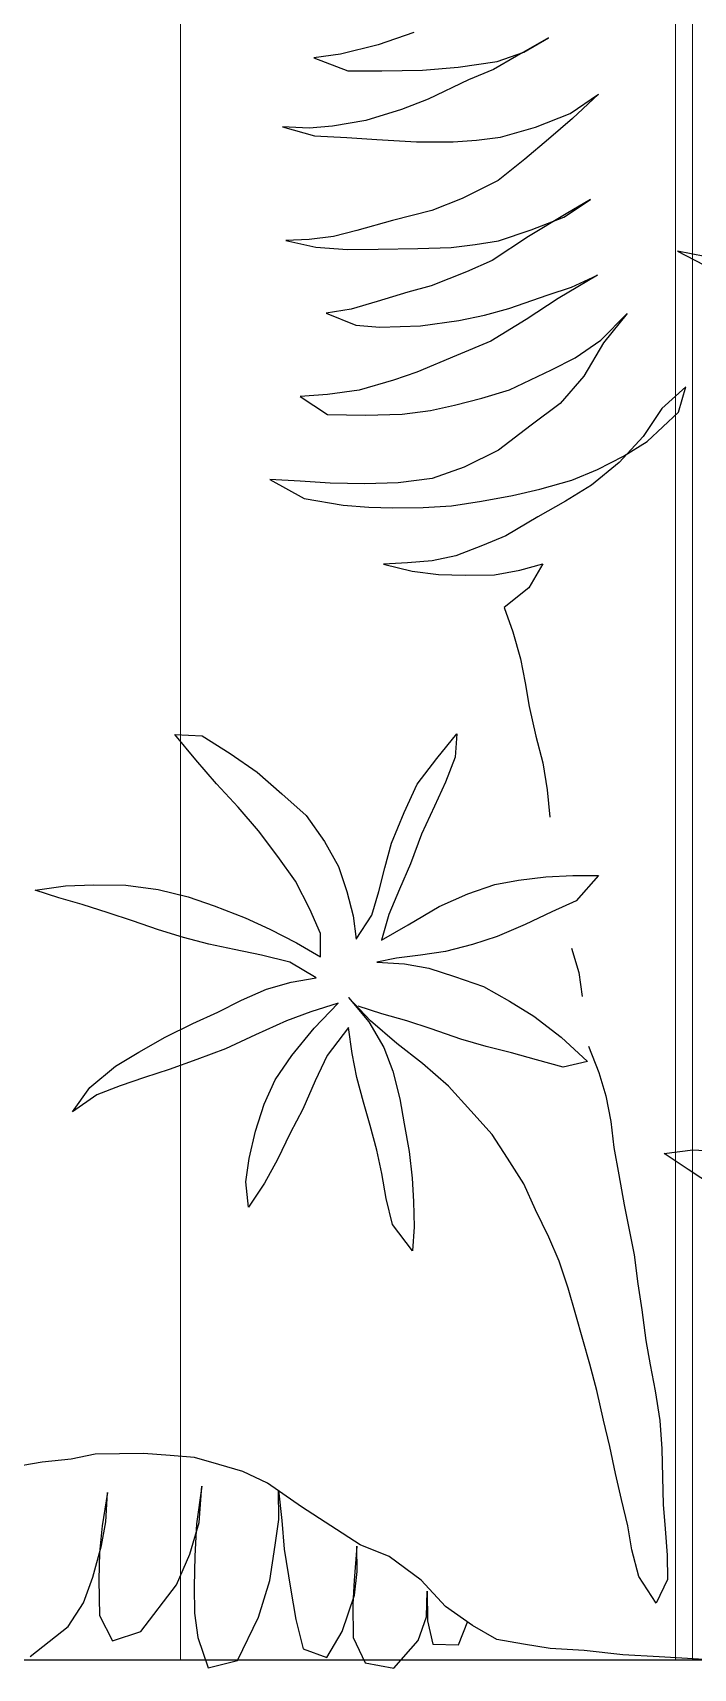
# Model space of a CAD drawing. Header units: metres. Extents: x -58 to 722, y -1100 to 345.
# Drawn here: x 29.1291 to 29.3116, y 109.6993 to 110.1513 of the extents above; entities that cross this region are included whole.
import ezdxf

# ---------------------------------------------------------------- set-up
doc = ezdxf.new("R2010")
doc.units = ezdxf.units.M
doc.header["$MEASUREMENT"] = 0
doc.layers.add('FSR_ARQ_002MURO', color=150, linetype='Continuous', lineweight=30)
doc.layers.add('FSR_ARQ_013VENTANAS', color=4, linetype='Continuous', lineweight=5)
doc.layers.add('FSR_ARQ_005VEGETACION', color=64, linetype='Continuous')
doc.layers.add('FSR_ARQ_29PERFILES ACERO', color=143, linetype='Continuous')

# ---------------------------------------------------------------- blocks, each defined once
blk = doc.blocks.new('arbustos 01')
at = {"layer": 'FSR_ARQ_005VEGETACION', "color": 103}
for p, q in [((189.22044, -31.58422), (189.23133, -31.58796)), ((189.18667, -31.59026), (189.17904, -31.58588)), ((189.17904, -31.58588), (189.18888, -31.59149)), ((189.19484, -31.5931), (189.18667, -31.59026)), ((189.23133, -31.58796), (189.24292, -31.59085)), ((189.18888, -31.59149), (189.19601, -31.59551)), ((189.20679, -31.59481), (189.19484, -31.5931)), ((189.19601, -31.59551), (189.20366, -31.5987)), ((189.21772, -31.59581), (189.20679, -31.59481)), ((189.25111, -31.59199), (189.24063, -31.59595)), ((189.24292, -31.59085), (189.25111, -31.59199)), ((189.20366, -31.5987), (189.21606, -31.60468)), ((189.2302, -31.59598), (189.21772, -31.59581)), ((189.24063, -31.59595), (189.2302, -31.59598)), ((189.1724, -31.60904), (189.16376, -31.60311)), ((189.16376, -31.60311), (189.17169, -31.61057)), ((189.21606, -31.60468), (189.22422, -31.60787)), ((189.17169, -31.61057), (189.17913, -31.617)), ((189.18311, -31.61329), (189.1724, -31.60904)), ((189.22422, -31.60787), (189.23512, -31.61126)), ((189.19384, -31.61634), (189.18311, -31.61329)), ((189.23512, -31.61126), (189.24535, -31.61294)), ((189.24535, -31.61294), (189.25253, -31.61355)), ((189.26074, -31.61315), (189.25096, -31.61592)), ((189.25253, -31.61355), (189.26074, -31.61315)), ((189.17913, -31.617), (189.1864, -31.62308)), ((189.20118, -31.6173), (189.19384, -31.61634)), ((189.20836, -31.61774), (189.20118, -31.6173)), ((189.21964, -31.61772), (189.20836, -31.61774)), ((189.23179, -31.61703), (189.21964, -31.61772)), ((189.24103, -31.61647), (189.23179, -31.61703)), ((189.25096, -31.61592), (189.24103, -31.61647)), ((189.1864, -31.62308), (189.19452, -31.62969)), ((189.19452, -31.62969), (189.20556, -31.63514)), ((189.17436, -31.64087), (189.16623, -31.63546)), ((189.16623, -31.63546), (189.17369, -31.63984)), ((189.20556, -31.63514), (189.21491, -31.63886)), ((189.17369, -31.63984), (189.18522, -31.64683)), ((189.21491, -31.63886), (189.22701, -31.64193)), ((189.18439, -31.64477), (189.17436, -31.64087)), ((189.19444, -31.64816), (189.18439, -31.64477)), ((189.22701, -31.64193), (189.23791, -31.64498)), ((189.23791, -31.64498), (189.24507, -31.64679)), ((189.18522, -31.64683), (189.19641, -31.65417)), ((189.2016, -31.64928), (189.19444, -31.64816)), ((189.20894, -31.65023), (189.2016, -31.64928)), ((189.2192, -31.65054), (189.20894, -31.65023)), ((189.23133, -31.65071), (189.2192, -31.65054)), ((189.24074, -31.65084), (189.23133, -31.65071)), ((189.25049, -31.65011), (189.24074, -31.65084)), ((189.24507, -31.64679), (189.25258, -31.64775)), ((189.25975, -31.64802), (189.25049, -31.65011)), ((189.25258, -31.64775), (189.25975, -31.64802)), ((189.13951, -31.65134), (189.12866, -31.65701)), ((189.13111, -31.65294), (189.13951, -31.65134)), ((189.19641, -31.65417), (189.20422, -31.65769)), ((189.17202, -31.66238), (189.16403, -31.65869)), ((189.16403, -31.65869), (189.17607, -31.66586)), ((189.20422, -31.65769), (189.21511, -31.66194)), ((189.17916, -31.6647), (189.17202, -31.66238)), ((189.17607, -31.66586), (189.1859, -31.67232)), ((189.19125, -31.66897), (189.17916, -31.6647)), ((189.21511, -31.66194), (189.22226, -31.66392)), ((189.22226, -31.66392), (189.23163, -31.66678)), ((189.16307, -31.67868), (189.15498, -31.67053)), ((189.15498, -31.67053), (189.16221, -31.67952)), ((189.19874, -31.67095), (189.19125, -31.66897)), ((189.23163, -31.66678), (189.23963, -31.66912)), ((189.24731, -31.67042), (189.2382, -31.67405)), ((189.23963, -31.66912), (189.24731, -31.67042)), ((189.1859, -31.67232), (189.19675, -31.67896)), ((189.20659, -31.6726), (189.19874, -31.67095)), ((189.21836, -31.6743), (189.20659, -31.6726)), ((189.23084, -31.67464), (189.21836, -31.6743)), ((189.2382, -31.67405), (189.23084, -31.67464)), ((189.16221, -31.67952), (189.16822, -31.68969)), ((189.17087, -31.68408), (189.16307, -31.67868)), ((189.19675, -31.67896), (189.20729, -31.68338)), ((189.17817, -31.68777), (189.17087, -31.68408)), ((189.20729, -31.68338), (189.21954, -31.68851)), ((189.16822, -31.68969), (189.17546, -31.69817)), ((189.19108, -31.69393), (189.17817, -31.68777)), ((189.21954, -31.68851), (189.22668, -31.691)), ((189.13918, -31.70075), (189.13689, -31.69303)), ((189.13689, -31.69303), (189.14432, -31.69962)), ((189.19959, -31.69644), (189.19108, -31.69393)), ((189.22668, -31.691), (189.23724, -31.69405)), ((189.23724, -31.69405), (189.24697, -31.69538)), ((189.25534, -31.696), (189.24689, -31.70153)), ((189.24697, -31.69538), (189.25534, -31.696)), ((189.1488, -31.70977), (189.13918, -31.70075)), ((189.14432, -31.69962), (189.15002, -31.70825)), ((189.17546, -31.69817), (189.18443, -31.70479)), ((189.20794, -31.69861), (189.19959, -31.69644)), ((189.21527, -31.70025), (189.20794, -31.69861)), ((189.22398, -31.70139), (189.21527, -31.70025)), ((189.18443, -31.70479), (189.19442, -31.71244)), ((189.23526, -31.70171), (189.22398, -31.70139)), ((189.24689, -31.70153), (189.23526, -31.70171)), ((189.15609, -31.71432), (189.1488, -31.70977)), ((189.15002, -31.70825), (189.15743, -31.71622)), ((189.16407, -31.71836), (189.15609, -31.71432)), ((189.19442, -31.71244), (189.20495, -31.71772)), ((189.15743, -31.71622), (189.16589, -31.72317)), ((189.17189, -31.72171), (189.16407, -31.71836)), ((189.20495, -31.71772), (189.21482, -31.7211)), ((189.21482, -31.7211), (189.22523, -31.72244)), ((189.16589, -31.72317), (189.17386, -31.72807)), ((189.18177, -31.72441), (189.17189, -31.72171)), ((189.19012, -31.72641), (189.18177, -31.72441)), ((189.22523, -31.72244), (189.23548, -31.72275)), ((189.23548, -31.72275), (189.24609, -31.72255)), ((189.24609, -31.72255), (189.25533, -31.72199)), ((189.26457, -31.72143), (189.25406, -31.72727)), ((189.25533, -31.72199), (189.26457, -31.72143)), ((189.19968, -31.72807), (189.19012, -31.72641)), ((189.20889, -31.72957), (189.19968, -31.72807)), ((189.2176, -31.73003), (189.20889, -31.72957)), ((189.22683, -31.73015), (189.2176, -31.73003)), ((189.23419, -31.72991), (189.22683, -31.73015)), ((189.24206, -31.72933), (189.23419, -31.72991)), ((189.25406, -31.72727), (189.24206, -31.72933))]:
    blk.add_line(p, q, dxfattribs=at)
at = {"layer": 'FSR_ARQ_005VEGETACION', "color": 104}
for p, q in [((189.17386, -31.72807), (189.18234, -31.73297)), ((189.18234, -31.73297), (189.19218, -31.73874)), ((189.19218, -31.73874), (189.19932, -31.74175)), ((189.19932, -31.74175), (189.20748, -31.74494)), ((189.20748, -31.74494), (189.21482, -31.7464)), ((189.18793, -31.74929), (189.18078, -31.74731)), ((189.18078, -31.74731), (189.18512, -31.75472)), ((189.19561, -31.75076), (189.18793, -31.74929)), ((189.20467, -31.75088), (189.19561, -31.75076)), ((189.21288, -31.75065), (189.20467, -31.75088)), ((189.22093, -31.74957), (189.21288, -31.75065)), ((189.21482, -31.7464), (189.22233, -31.74702)), ((189.22968, -31.74746), (189.22093, -31.74957)), ((189.22233, -31.74702), (189.22968, -31.74746)), ((189.18512, -31.75472), (189.19274, -31.76081)), ((189.19274, -31.76081), (189.19007, -31.76819)), ((189.19007, -31.76819), (189.18773, -31.77654)), ((189.18773, -31.77654), (189.18627, -31.78387)), ((189.18627, -31.78387), (189.18497, -31.79121)), ((189.18497, -31.79121), (189.18297, -31.80024)), ((189.18297, -31.80024), (189.1808, -31.80842)), ((189.21333, -31.80708), (189.20722, -31.79955)), ((189.20722, -31.79955), (189.20775, -31.80674)), ((189.2854, -31.80017), (189.27682, -31.80555)), ((189.29383, -31.79975), (189.2854, -31.80017)), ((189.28734, -31.80755), (189.29383, -31.79975)), ((189.27682, -31.80555), (189.2685, -31.81129)), ((189.1808, -31.80842), (189.17949, -31.81678)), ((189.20775, -31.80674), (189.21066, -31.8144)), ((189.21942, -31.81505), (189.21333, -31.80708)), ((189.2685, -31.81129), (189.26096, -31.81801)), ((189.28104, -31.81491), (189.28734, -31.80755)), ((189.21066, -31.8144), (189.2141, -31.82172)), ((189.22338, -31.82371), (189.21942, -31.81505)), ((189.27438, -31.82209), (189.28104, -31.81491)), ((189.17949, -31.81678), (189.1787, -31.82515)), ((189.26096, -31.81801), (189.25351, -31.82465)), ((189.2141, -31.82172), (189.21806, -31.83037)), ((189.22724, -31.83315), (189.22338, -31.82371)), ((189.25351, -31.82465), (189.24782, -31.83264)), ((189.26808, -31.82937), (189.27438, -31.82209)), ((189.21806, -31.83037), (189.22149, -31.83946)), ((189.26221, -31.83726), (189.26808, -31.82937)), ((189.22936, -31.84072), (189.22724, -31.83315)), ((189.24782, -31.83264), (189.24355, -31.84029)), ((189.22149, -31.83946), (189.22484, -31.84722)), ((189.23121, -31.84792), (189.22936, -31.84072)), ((189.24355, -31.84029), (189.24096, -31.84797)), ((189.25678, -31.84481), (189.26221, -31.83726)), ((189.17161, -31.84304), (189.16372, -31.84302)), ((189.16372, -31.84302), (189.17062, -31.85083)), ((189.17994, -31.84351), (189.17161, -31.84304)), ((189.18826, -31.8445), (189.17994, -31.84351)), ((189.1956, -31.84585), (189.18826, -31.8445)), ((189.20381, -31.8487), (189.1956, -31.84585)), ((189.25232, -31.85344), (189.25678, -31.84481)), ((189.30881, -31.84605), (189.29886, -31.84734)), ((189.31865, -31.84592), (189.30881, -31.84605)), ((189.32733, -31.84622), (189.31865, -31.84592)), ((189.33662, -31.84758), (189.32733, -31.84622)), ((189.17062, -31.85083), (189.17802, -31.85421)), ((189.21262, -31.85255), (189.20381, -31.8487)), ((189.22484, -31.84722), (189.2281, -31.85506)), ((189.23333, -31.85522), (189.23121, -31.84792)), ((189.24096, -31.84797), (189.23909, -31.85539)), ((189.2897, -31.84961), (189.28168, -31.85233)), ((189.29886, -31.84734), (189.2897, -31.84961)), ((189.3222, -31.852), (189.32941, -31.84988)), ((189.32941, -31.84988), (189.33662, -31.84758)), ((189.17802, -31.85421), (189.18621, -31.85813)), ((189.22212, -31.85817), (189.21262, -31.85255)), ((189.2281, -31.85506), (189.2303, -31.86289)), ((189.2381, -31.86256), (189.23333, -31.85522)), ((189.23909, -31.85539), (189.2381, -31.86256)), ((189.24903, -31.86084), (189.25232, -31.85344)), ((189.27215, -31.8561), (189.26465, -31.85955)), ((189.28168, -31.85233), (189.27215, -31.8561)), ((189.3068, -31.85693), (189.31428, -31.85455)), ((189.31428, -31.85455), (189.3222, -31.852)), ((189.18621, -31.85813), (189.19485, -31.86179)), ((189.2303, -31.86289), (189.22212, -31.85817)), ((189.24902, -31.86802), (189.24903, -31.86084)), ((189.26465, -31.85955), (189.25644, -31.86369)), ((189.29112, -31.86212), (189.29878, -31.85975)), ((189.29878, -31.85975), (189.3068, -31.85693)), ((189.17206, -31.86534), (189.16974, -31.87283)), ((189.19485, -31.86179), (189.20244, -31.86429)), ((189.20244, -31.86429), (189.21066, -31.86635)), ((189.21066, -31.86635), (189.21836, -31.86752)), ((189.25644, -31.86369), (189.24902, -31.86802)), ((189.2672, -31.86747), (189.27556, -31.86573)), ((189.27556, -31.86573), (189.2833, -31.86415)), ((189.2833, -31.86415), (189.29112, -31.86212)), ((189.21582, -31.87156), (189.2079, -31.87403)), ((189.22328, -31.87016), (189.21582, -31.87156)), ((189.21836, -31.86752), (189.22579, -31.86842)), ((189.2318, -31.86965), (189.22328, -31.87016)), ((189.22579, -31.86842), (189.2318, -31.86965)), ((189.25035, -31.87443), (189.25849, -31.86966)), ((189.25849, -31.86966), (189.2672, -31.86747)), ((189.16974, -31.87283), (189.16878, -31.88017)), ((189.2079, -31.87403), (189.19899, -31.8771)), ((189.25805, -31.87577), (189.25035, -31.87443)), ((189.26564, -31.878), (189.25805, -31.87577)), ((189.19104, -31.8816), (189.18362, -31.88629)), ((189.19899, -31.8771), (189.19104, -31.8816)), ((189.23377, -31.88768), (189.24043, -31.8805)), ((189.24043, -31.8805), (189.23421, -31.88804)), ((189.27331, -31.8813), (189.26564, -31.878)), ((189.28062, -31.88503), (189.27331, -31.8813)), ((189.18362, -31.88629), (189.1752, -31.89273)), ((189.2226, -31.8877), (189.23026, -31.8855)), ((189.23026, -31.8855), (189.23747, -31.8832)), ((189.25103, -31.88995), (189.24369, -31.88222)), ((189.24369, -31.88222), (189.25207, -31.88491)), ((189.25207, -31.88491), (189.25948, -31.88767)), ((189.28828, -31.8885), (189.28062, -31.88503)), ((189.20595, -31.89333), (189.21512, -31.89017)), ((189.21512, -31.89017), (189.2226, -31.8877)), ((189.22561, -31.89466), (189.23377, -31.88768)), ((189.23421, -31.88804), (189.22967, -31.89586)), ((189.23931, -31.89768), (189.24048, -31.88972)), ((189.24048, -31.88972), (189.24702, -31.89832)), ((189.25783, -31.89837), (189.25103, -31.88995)), ((189.25948, -31.88767), (189.269, -31.89197)), ((189.29674, -31.8927), (189.28828, -31.8885)), ((189.1668, -31.89543), (189.16361, -31.90359)), ((189.1752, -31.89273), (189.16712, -31.90016)), ((189.19047, -31.89755), (189.19821, -31.89553)), ((189.19821, -31.89553), (189.20595, -31.89333)), ((189.21773, -31.90076), (189.22561, -31.89466)), ((189.22967, -31.89586), (189.22691, -31.90318)), ((189.269, -31.89197), (189.27825, -31.89626)), ((189.27825, -31.89626), (189.28707, -31.89957)), ((189.30483, -31.89733), (189.29674, -31.8927)), ((189.16712, -31.90016), (189.17463, -31.90194)), ((189.17463, -31.90194), (189.18281, -31.89966)), ((189.18281, -31.89966), (189.19047, -31.89755)), ((189.20974, -31.90774), (189.21773, -31.90076)), ((189.23788, -31.90511), (189.23931, -31.89768)), ((189.24702, -31.89832), (189.25072, -31.90608)), ((189.26296, -31.9058), (189.25783, -31.89837)), ((189.28707, -31.89957), (189.29554, -31.90261)), ((189.31204, -31.90159), (189.30483, -31.89733)), ((189.31984, -31.90817), (189.31204, -31.90159)), ((189.16361, -31.90359), (189.16146, -31.91075)), ((189.22691, -31.90318), (189.22476, -31.91167)), ((189.23592, -31.91262), (189.23788, -31.90511)), ((189.25072, -31.90608), (189.2545, -31.91482)), ((189.26632, -31.91329), (189.26296, -31.9058)), ((189.29554, -31.90261), (189.30313, -31.90511)), ((189.30313, -31.90511), (189.31054, -31.9076)), ((189.16146, -31.91075), (189.15999, -31.91859)), ((189.2029, -31.91527), (189.20974, -31.90774)), ((189.22476, -31.91167), (189.22342, -31.91927)), ((189.31054, -31.9076), (189.31777, -31.91036)), ((189.31777, -31.91036), (189.32524, -31.9156)), ((189.32524, -31.9156), (189.31984, -31.90817)), ((189.19642, -31.92254), (189.2029, -31.91527)), ((189.23387, -31.91986), (189.23592, -31.91262)), ((189.2545, -31.91482), (189.25839, -31.92214)), ((189.26904, -31.92158), (189.26632, -31.91329)), ((189.15999, -31.91859), (189.15902, -31.92661)), ((189.22342, -31.91927), (189.22188, -31.92776)), ((189.23182, -31.92736), (189.23387, -31.91986)), ((189.27097, -31.92994), (189.26904, -31.92158)), ((189.15902, -31.92661), (189.15754, -31.93497)), ((189.19162, -31.92983), (189.19642, -31.92254)), ((189.25839, -31.92214), (189.26227, -31.93026)), ((189.13474, -31.92729), (189.12552, -31.92778)), ((189.14359, -31.92847), (189.13474, -31.92729)), ((189.13626, -31.93334), (189.14359, -31.92847)), ((189.18664, -31.93774), (189.19162, -31.92983)), ((189.22188, -31.92776), (189.22097, -31.93599)), ((189.23021, -31.93452), (189.23182, -31.92736)), ((189.26227, -31.93026), (189.26625, -31.9375)), ((189.27202, -31.93713), (189.27097, -31.92994)), ((189.12839, -31.93846), (189.13626, -31.93334)), ((189.15754, -31.93497), (189.15588, -31.94418)), ((189.22097, -31.93599), (189.22052, -31.94317)), ((189.22896, -31.94222), (189.23021, -31.93452)), ((189.18307, -31.94576), (189.18664, -31.93774)), ((189.26625, -31.9375), (189.27121, -31.94492)), ((189.27121, -31.94492), (189.27202, -31.93713)), ((189.15588, -31.94418), (189.15441, -31.95134)), ((189.17897, -31.95413), (189.18307, -31.94576)), ((189.22052, -31.94317), (189.22033, -31.95097)), ((189.22698, -31.95026), (189.22896, -31.94222)), ((189.15441, -31.95134), (189.15276, -31.95953)), ((189.22033, -31.95097), (189.22085, -31.95833)), ((189.22085, -31.95833), (189.22698, -31.95026)), ((189.17586, -31.96153), (189.17897, -31.95413)), ((189.15276, -31.95953), (189.15162, -31.9684)), ((189.17309, -31.96974), (189.17586, -31.96153)), ((189.15162, -31.9684), (189.15048, -31.97642)), ((189.17067, -31.97795), (189.17309, -31.96974)), ((189.15048, -31.97642), (189.14916, -31.98581)), ((189.16853, -31.98555), (189.17067, -31.97795)), ((189.14916, -31.98581), (189.14786, -31.99332)), ((189.16638, -31.99314), (189.16853, -31.98555)), ((189.14786, -31.99332), (189.14638, -32.00133)), ((189.16424, -32.00118), (189.16638, -31.99314)), ((189.14638, -32.00133), (189.14489, -32.01037)), ((189.16216, -32.01028), (189.16424, -32.00118)), ((189.14489, -32.01037), (189.14426, -32.01909)), ((189.16028, -32.01841), (189.16216, -32.01028)), ((189.14426, -32.01909), (189.14414, -32.0278)), ((189.15857, -32.02664), (189.16028, -32.01841)), ((189.28031, -32.0239), (189.28777, -32.02178)), ((189.28777, -32.02178), (189.2952, -32.02114)), ((189.2952, -32.02114), (189.30338, -32.02051)), ((189.30338, -32.02051), (189.3108, -32.02061)), ((189.3108, -32.02061), (189.31822, -32.02071)), ((189.31822, -32.02071), (189.32563, -32.02229)), ((189.32563, -32.02229), (189.33453, -32.02316)), ((189.15669, -32.03468), (189.15857, -32.02664)), ((189.26538, -32.02964), (189.27286, -32.02603)), ((189.27286, -32.02603), (189.28031, -32.0239)), ((189.33453, -32.02316), (189.34341, -32.02476)), ((189.14414, -32.0278), (189.14386, -32.03618)), ((189.25489, -32.03692), (189.26538, -32.02964)), ((189.26198, -32.0318), (189.26095, -32.04113)), ((189.26186, -32.04084), (189.26198, -32.0318)), ((189.28627, -32.04178), (189.28552, -32.03061)), ((189.28552, -32.03061), (189.28717, -32.04209)), ((189.14386, -32.03618), (189.14324, -32.04369)), ((189.15472, -32.04272), (189.15669, -32.03468)), ((189.2459, -32.04274), (189.25489, -32.03692)), ((189.31492, -32.04156), (189.31444, -32.03251)), ((189.31444, -32.03251), (189.31611, -32.04279)), ((189.26095, -32.04113), (189.26023, -32.04987)), ((189.26296, -32.0487), (189.26186, -32.04084)), ((189.28915, -32.05147), (189.28627, -32.04178)), ((189.28717, -32.04209), (189.28764, -32.05205)), ((189.31633, -32.04882), (189.31492, -32.04156)), ((189.14324, -32.04369), (189.14262, -32.05172)), ((189.15355, -32.05015), (189.15472, -32.04272)), ((189.23691, -32.04856), (189.2459, -32.04274)), ((189.31611, -32.04279), (189.3169, -32.05094)), ((189.14262, -32.05172), (189.14252, -32.05924)), ((189.1514, -32.05828), (189.15355, -32.05015)), ((189.2182, -32.05944), (189.22795, -32.05215)), ((189.22795, -32.05215), (189.23691, -32.04856)), ((189.23782, -32.0568), (189.23793, -32.04896)), ((189.23793, -32.04896), (189.23869, -32.05952)), ((189.26023, -32.04987), (189.25826, -32.0619)), ((189.26462, -32.05958), (189.26296, -32.0487)), ((189.28764, -32.05205), (189.28781, -32.0614)), ((189.29325, -32.06087), (189.28915, -32.05147)), ((189.31891, -32.0585), (189.31633, -32.04882)), ((189.3169, -32.05094), (189.31709, -32.05938)), ((189.23863, -32.06405), (189.23782, -32.0568)), ((189.14252, -32.05924), (189.14601, -32.06647)), ((189.14601, -32.06647), (189.1514, -32.05828)), ((189.21067, -32.06751), (189.2182, -32.05944)), ((189.23869, -32.05952), (189.23919, -32.06677)), ((189.25826, -32.0619), (189.25662, -32.07153)), ((189.26809, -32.07078), (189.26462, -32.05958)), ((189.28781, -32.0614), (189.2877, -32.06954)), ((189.30421, -32.07519), (189.29325, -32.06087)), ((189.31709, -32.05938), (189.31694, -32.07024)), ((189.32182, -32.06638), (189.31891, -32.0585)), ((189.20242, -32.07334), (189.21067, -32.06751)), ((189.21633, -32.06284), (189.21621, -32.07188)), ((189.21653, -32.07068), (189.21633, -32.06284)), ((189.2424, -32.07525), (189.23863, -32.06405)), ((189.23919, -32.06677), (189.23906, -32.07702)), ((189.32654, -32.07368), (189.32182, -32.06638)), ((189.20676, -32.07929), (189.20384, -32.07202)), ((189.21621, -32.07188), (189.2146, -32.0791)), ((189.21914, -32.07795), (189.21653, -32.07068)), ((189.25662, -32.07153), (189.25439, -32.08054)), ((189.27454, -32.08413), (189.26809, -32.07078)), ((189.2877, -32.06954), (189.2867, -32.07706)), ((189.31694, -32.07024), (189.31292, -32.07802)), ((189.18675, -32.07907), (189.19493, -32.07769)), ((189.19493, -32.07769), (189.20242, -32.07334)), ((189.23906, -32.07702), (189.23533, -32.08481)), ((189.24711, -32.08316), (189.2424, -32.07525)), ((189.2867, -32.07706), (189.28355, -32.08637)), ((189.31292, -32.07802), (189.30421, -32.07519)), ((189.33818, -32.08289), (189.32654, -32.07368)), ((189.14511, -32.08295), (189.15626, -32.08236)), ((189.15626, -32.08236), (189.16816, -32.08104)), ((189.16816, -32.08104), (189.17856, -32.08044)), ((189.17856, -32.08044), (189.18675, -32.07907)), ((189.2146, -32.0791), (189.20676, -32.07929)), ((189.22656, -32.0865), (189.21914, -32.07795)), ((189.25439, -32.08054), (189.24711, -32.08316)), ((189.12505, -32.08417), (189.13471, -32.08356)), ((189.13471, -32.08356), (189.14511, -32.08295)), ((189.23533, -32.08481), (189.22656, -32.0865)), ((189.28355, -32.08637), (189.27454, -32.08413))]:
    blk.add_line(p, q, dxfattribs=at)

msp = doc.modelspace()

# ---------------------------------------------------------------- linework, layer by layer
at = {"layer": 'FSR_ARQ_002MURO', "lineweight": 0}
for p, q in [((29.30663, 109.70149), (29.30663, 111.65149)), ((29.31132, 109.70149), (29.31132, 111.65149))]:
    msp.add_line(p, q, dxfattribs=at)
at = {"layer": 'FSR_ARQ_013VENTANAS', "ltscale": 0.01}
msp.add_line((29.1699, 109.70149), (29.1699, 111.65149), dxfattribs=at)
at = {"layer": 'FSR_ARQ_29PERFILES ACERO', "ltscale": 0.01}
msp.add_line((30.00635, 109.70149), (28.80635, 109.70149), dxfattribs=at)

# ---------------------------------------------------------------- block references
at = {"layer": 'FSR_ARQ_005VEGETACION', "xscale": -0.9, "yscale": 0.9, "zscale": 0.9}
msp.add_blockref('arbustos 01', (199.53275, 138.57711), dxfattribs=at)

doc.saveas('drawing.dxf')
